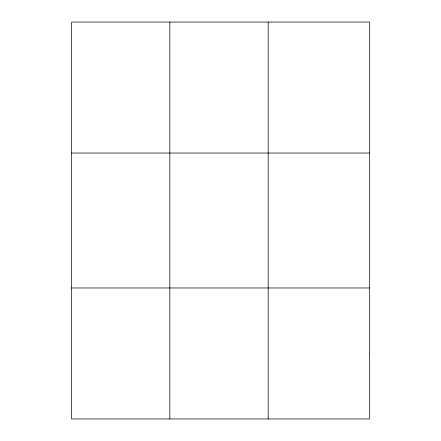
<?xml version="1.0" encoding="UTF-8"?>
<svg xmlns="http://www.w3.org/2000/svg" width="441" height="441" viewBox="0 0 441 441"><rect width="100%" height="100%" fill="white"/><g stroke="black" fill="none" stroke-linecap="round" stroke-linejoin="round"><path stroke-width="0.66" d="M169.857 22.05L169.857 418.95M268.167 22.05L268.167 418.95M71.552 153.027L369.448 153.027M71.552 287.973L369.448 287.973M369.448 353.462L369.448 418.95L71.552 418.95L71.552 22.05L369.448 22.05L369.448 353.462"/></g></svg>
